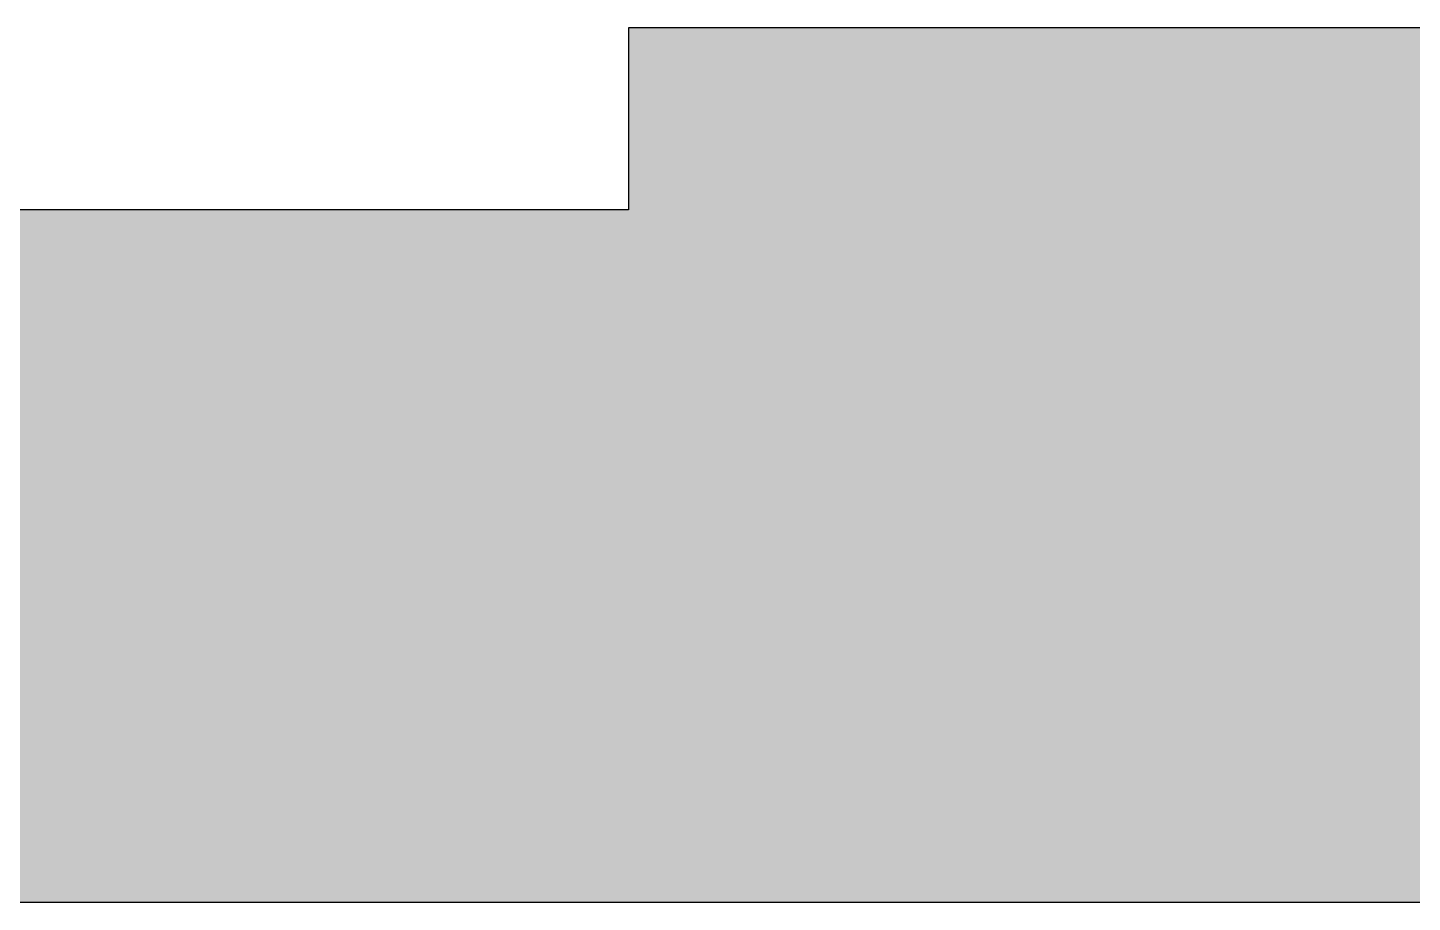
# Model space of a CAD drawing. Header units: inches. Extents: x -1287 to 1590, y -3558 to 989.
# Drawn here: x -748.56 to -710.55, y 789.87 to 813.87 of the extents above; entities that cross this region are included whole.
import ezdxf

# ---------------------------------------------------------------- set-up
doc = ezdxf.new("R2010")
doc.units = ezdxf.units.IN
doc.header["$MEASUREMENT"] = 0
doc.layers.add('A-WALL', color=113, linetype='Continuous', lineweight=18)
doc.layers.add('A-WALL-PATT', color=111, linetype='Continuous', lineweight=18)

msp = doc.modelspace()

# ---------------------------------------------------------------- hatches: boundary and pattern name
at = {"layer": 'A-WALL-PATT', "lineweight": 9}
h = msp.add_hatch(color=7, dxfattribs=at)
h.paths.add_polyline_path([(-732.062, 789.874), (-707.321, 789.874), (-707.321, 813.874), (-732.062, 813.874), (-732.062, 792.434)], flags=0)
h.paths.add_polyline_path([(-575.571, 789.874), (-575.571, 813.874), (-669.821, 813.874), (-669.821, 789.874), (-589.205, 789.874)], flags=0)
h = msp.add_hatch(color=7, dxfattribs=at)
h.paths.add_polyline_path([(-732.062, 789.874), (-732.062, 808.874), (-786.566, 808.874), (-786.566, 789.874), (-779.648, 789.874)], flags=0)
h.paths.add_polyline_path([(-824.066, 789.874), (-824.066, 808.874), (-872.062, 808.874), (-872.062, 789.874), (-833.2, 789.874)], flags=0)

# ---------------------------------------------------------------- linework, layer by layer
at = {"layer": 'A-WALL', "color": 8, "lineweight": 30}
for p, q in [((-707.321, 813.874), (-732.062, 813.874)), ((-732.062, 813.874), (-732.062, 808.874)), ((-732.062, 808.874), (-786.566, 808.874)), ((-786.566, 789.874), (-707.321, 789.874))]:
    msp.add_line(p, q, dxfattribs=at)

doc.saveas('drawing.dxf')
